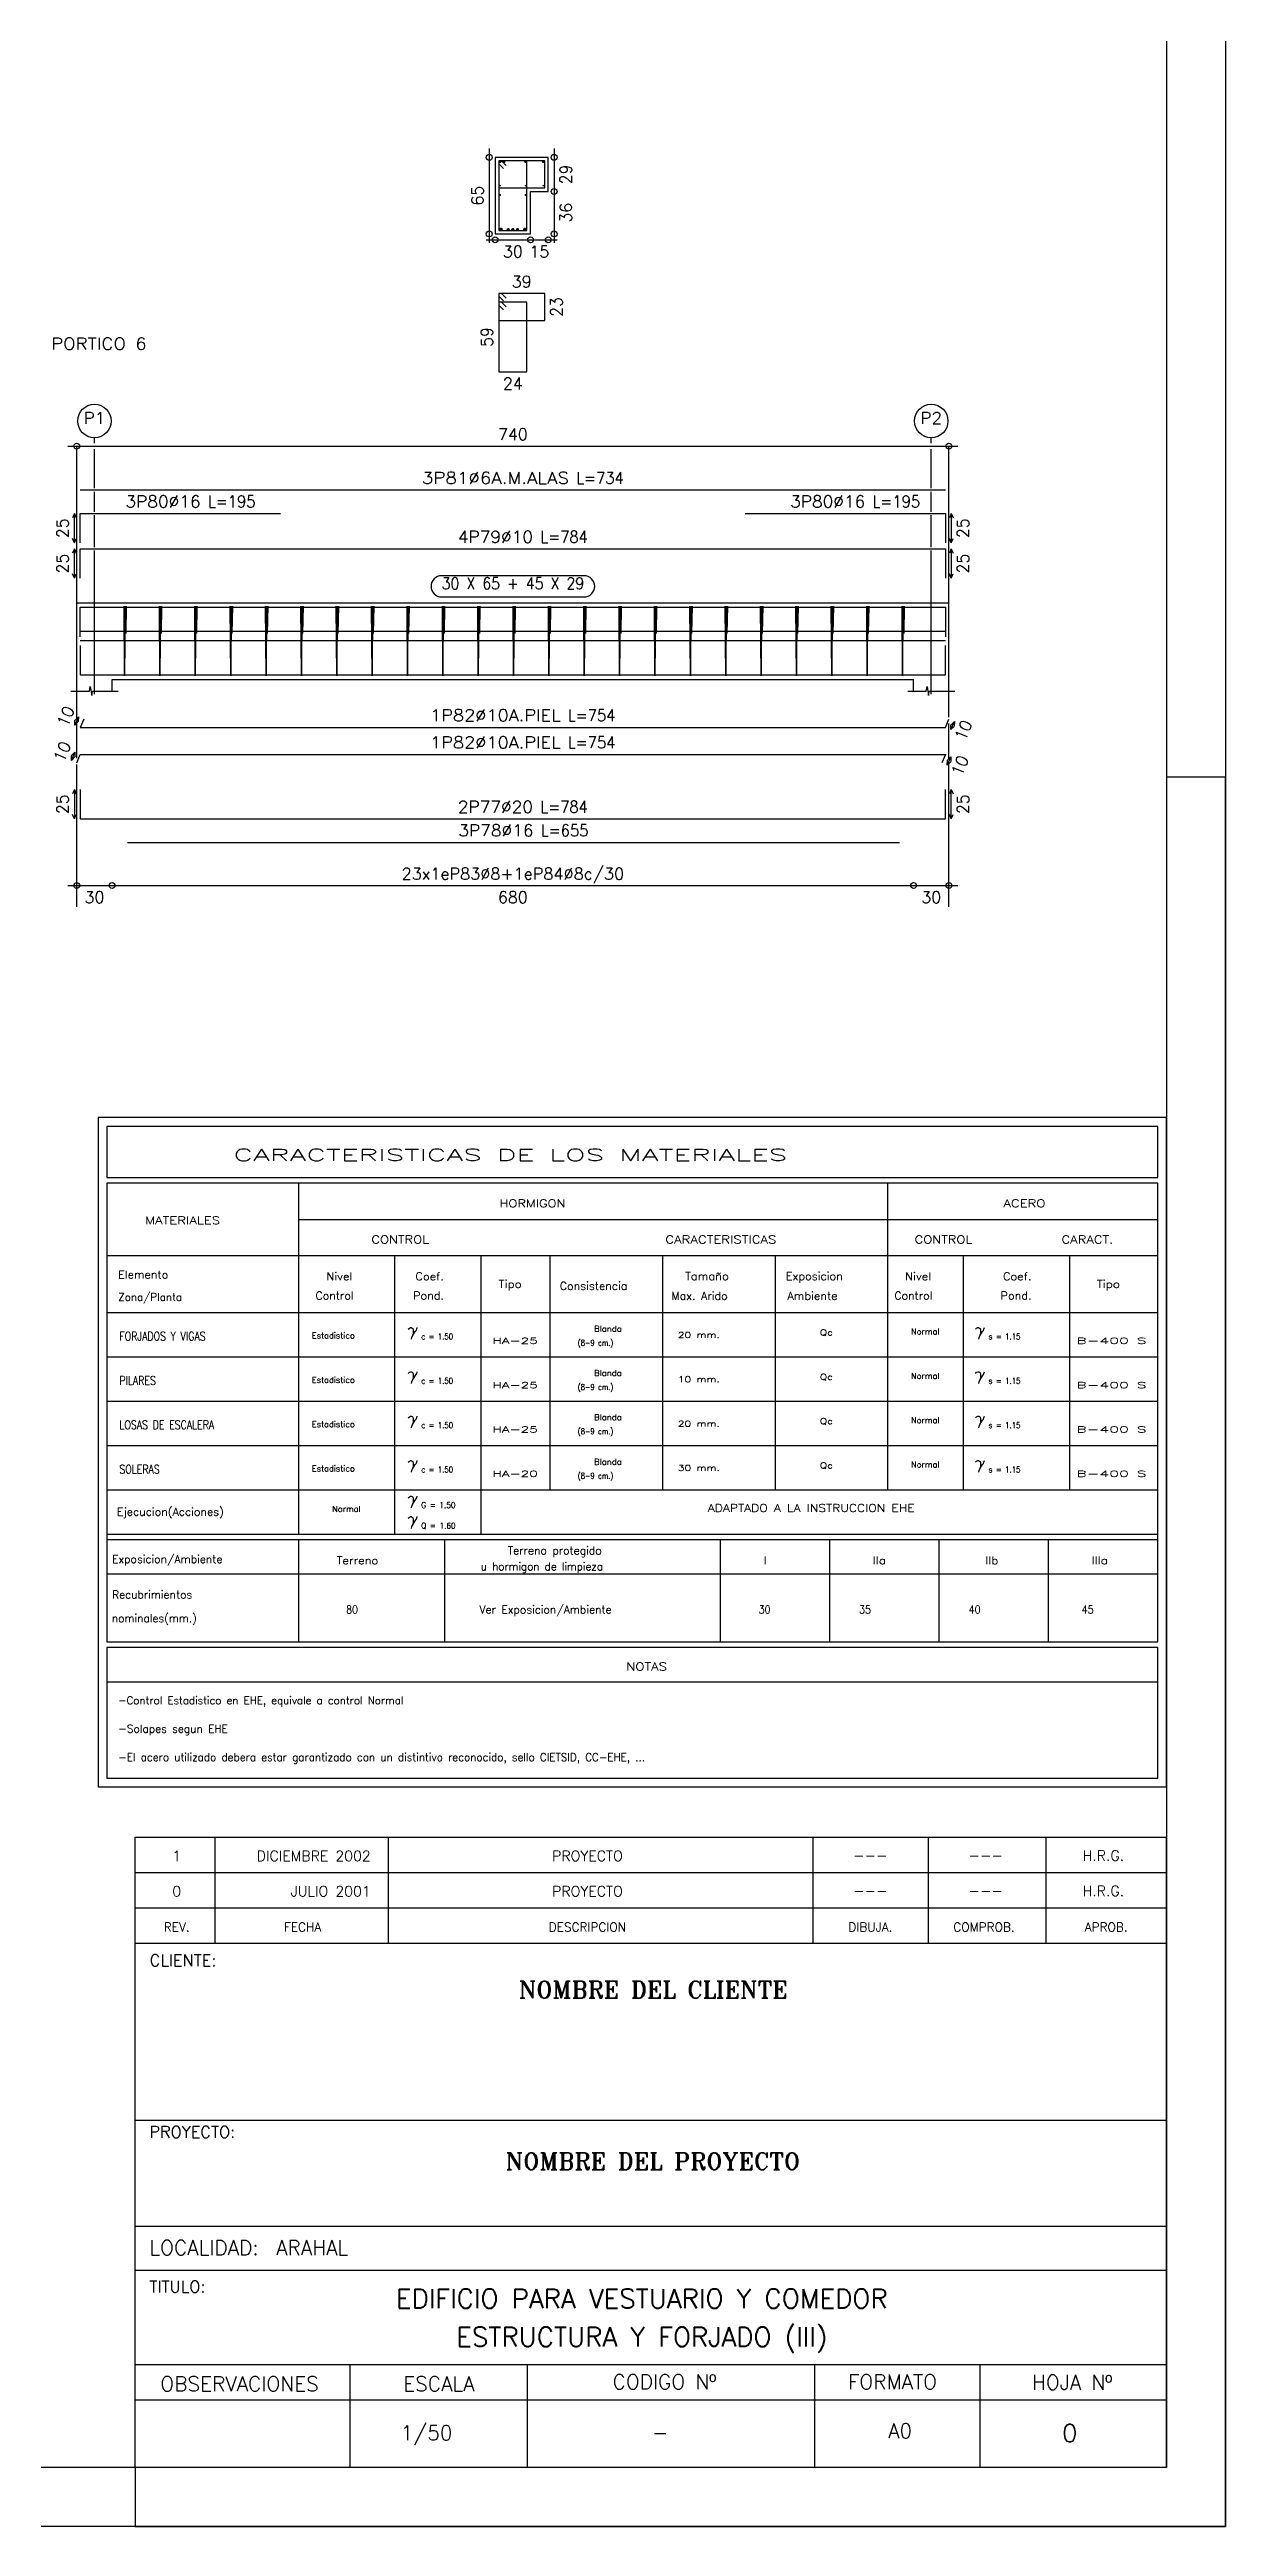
# Model space of a CAD drawing. Header units: millimetres. Extents: x 650.1 to 709.5, y 350.8 to 392.8.
# Drawn here: x 699.54 to 709.51, y 350.78 to 371.81 of the extents above; entities that cross this region are included whole.
import ezdxf
from ezdxf.enums import TextEntityAlignment as Align

# ---------------------------------------------------------------- set-up
doc = ezdxf.new("R2010")
doc.units = ezdxf.units.MM
doc.linetypes.add('CYPELINEA', pattern=[0])
for name, color, linetype in [('0-CYPE0', 1, 'CYPELINEA'), ('0-CYPE1', 2, 'CYPELINEA'), ('0-CYPE2', 4, 'CYPELINEA'), ('015', 1, 'Continuous'), ('07', 6, 'Continuous'), ('ARM_DENTRO_VIGA', 4, 'Continuous'), ('ARM_ESTRIBOS', 5, 'Continuous'), ('ARM_LONGITUDES', 3, 'CYPELINEA'), ('ARM_TEXTOS', 3, 'CYPELINEA'), ('COT_COTAS', 3, 'CYPELINEA'), ('COT_EST', 3, 'CYPELINEA'), ('COT_LIN_APOYOS', 2, 'CYPELINEA'), ('COT_LIN_AUX_COTA', 2, 'CYPELINEA'), ('REF_NOMBRE', 3, 'CYPELINEA'), ('REF_REFERENCIA', 3, 'CYPELINEA'), ('SEC_CONTORNOS', 2, 'Continuous'), ('SEC_DIM_VIGA', 3, 'CYPELINEA'), ('TXT_EST', 3, 'CYPELINEA'), ('TXT_LONG', 3, 'CYPELINEA')]:
    doc.layers.add(name, color=color, linetype=linetype)
doc.styles.add('ROMANS', font='romans')
doc.styles.add('ROMANT', font='ROMANT.SHX')
doc.styles.get("Standard").update_dxf_attribs({"font": 'romans.shx'})

# ---------------------------------------------------------------- blocks, each defined once
blk = doc.blocks.new('A0H')
at = {"layer": '015'}
blk.add_lwpolyline([(-1179, -10), (-1179, 831), (10, 831), (10, -10)], close=True, dxfattribs=at)
for points in [[(10, -10), (10, 287), (0, 287)], [(-175, 0), (-175, -10), (10, -10)]]:
    blk.add_lwpolyline(points, dxfattribs=at)
at = {"layer": '07'}
blk.add_lwpolyline([(-1154, 0), (-1154, 821), (0, 821), (0, 0)], close=True, dxfattribs=at)

msp = doc.modelspace()

# ---------------------------------------------------------------- linework, layer by layer
at = {"color": 6}
for p, q in [((700.262, 355.734), (700.262, 356.634)), ((700.262, 356.634), (709.012, 356.634)), ((709.012, 355.734), (709.012, 356.634)), ((700.262, 356.334), (709.012, 356.334)), ((700.262, 356.034), (709.012, 356.034)), ((700.262, 355.734), (709.012, 355.734)), ((700.262, 355.734), (709.012, 355.734)), ((700.262, 351.284), (700.262, 355.734)), ((709.012, 351.284), (709.012, 355.734)), ((700.262, 354.234), (709.012, 354.234)), ((700.262, 353.334), (709.012, 353.334)), ((700.262, 352.959), (709.012, 352.959)), ((700.262, 352.159), (709.012, 352.159)), ((709.012, 351.284), (700.262, 351.284))]:
    msp.add_line(p, q, dxfattribs=at)
at = {"color": 7}
for p, q in [((700.941, 355.734), (700.941, 356.634)), ((702.412, 355.734), (702.412, 356.634)), ((706.015, 355.734), (706.015, 356.634)), ((706.993, 355.734), (706.993, 356.634)), ((707.991, 355.734), (707.991, 356.634)), ((702.086, 351.284), (702.086, 352.159)), ((703.591, 351.284), (703.591, 352.159)), ((706.027, 351.284), (706.027, 352.159)), ((707.43, 351.284), (707.43, 352.161)), ((700.262, 351.859), (709.012, 351.859))]:
    msp.add_line(p, q, dxfattribs=at)
at = {"layer": '0-CYPE0'}
for p, q in [((699.947, 362.743), (699.947, 357.061)), ((709.012, 362.743), (699.947, 362.743)), ((709.012, 357.061), (709.012, 362.743)), ((701.647, 361.879), (706.644, 361.879)), ((706.644, 361.879), (708.937, 361.879)), ((702.461, 361.572), (702.461, 359.208)), ((703.195, 361.572), (703.195, 359.208)), ((703.78, 361.572), (703.78, 359.584)), ((704.736, 361.572), (704.736, 359.584)), ((705.692, 361.572), (705.692, 359.584)), ((707.287, 361.572), (707.287, 359.584)), ((708.19, 361.572), (708.19, 359.584)), ((700.022, 358.871), (708.937, 358.871)), ((700.022, 357.955), (708.937, 357.955)), ((699.947, 357.061), (709.012, 357.061)), ((700.939, 357.061), (709.012, 357.061))]:
    msp.add_line(p, q, dxfattribs=at)
at = {"layer": '0-CYPE1'}
for p, q in [((700.022, 361.572), (708.937, 361.572)), ((702.579, 360.948), (702.588, 360.957)), ((702.588, 360.957), (702.598, 360.962)), ((702.598, 360.962), (702.603, 360.962)), ((702.607, 360.876), (702.602, 360.862)), ((702.603, 360.962), (702.611, 360.957)), ((702.617, 360.895), (702.607, 360.876)), ((702.611, 360.957), (702.617, 360.952)), ((702.617, 360.952), (702.621, 360.938)), ((702.621, 360.919), (702.617, 360.895)), ((702.617, 360.895), (702.628, 360.913)), ((702.621, 360.938), (702.621, 360.919)), ((702.628, 360.913), (702.638, 360.927)), ((702.638, 360.927), (702.645, 360.937)), ((702.645, 360.937), (702.65, 360.948)), ((702.65, 360.948), (702.655, 360.962)), ((707.392, 360.948), (707.401, 360.957)), ((707.401, 360.957), (707.411, 360.962)), ((707.411, 360.962), (707.416, 360.962)), ((707.416, 360.962), (707.425, 360.957)), ((707.421, 360.876), (707.416, 360.862)), ((707.43, 360.895), (707.421, 360.876)), ((707.425, 360.957), (707.43, 360.952)), ((707.43, 360.952), (707.435, 360.938)), ((707.435, 360.919), (707.43, 360.895)), ((707.43, 360.895), (707.442, 360.913)), ((707.435, 360.938), (707.435, 360.919)), ((707.442, 360.913), (707.451, 360.927)), ((707.451, 360.927), (707.458, 360.937)), ((707.458, 360.937), (707.463, 360.948)), ((707.463, 360.948), (707.468, 360.962)), ((700.022, 360.713), (708.937, 360.713)), ((702.579, 360.571), (702.588, 360.581)), ((702.588, 360.581), (702.598, 360.586)), ((702.598, 360.586), (702.603, 360.586)), ((702.603, 360.586), (702.611, 360.581)), ((702.611, 360.581), (702.617, 360.576)), ((702.65, 360.571), (702.655, 360.585)), ((707.392, 360.571), (707.401, 360.581)), ((707.401, 360.581), (707.411, 360.586)), ((707.411, 360.586), (707.416, 360.586)), ((707.416, 360.586), (707.425, 360.581)), ((707.425, 360.581), (707.43, 360.576)), ((707.463, 360.571), (707.468, 360.585)), ((702.607, 360.5), (702.602, 360.486)), ((702.617, 360.519), (702.607, 360.5)), ((702.617, 360.576), (702.621, 360.562)), ((702.621, 360.543), (702.617, 360.519)), ((702.617, 360.519), (702.628, 360.536)), ((702.621, 360.562), (702.621, 360.543)), ((702.628, 360.536), (702.638, 360.551)), ((702.638, 360.551), (702.645, 360.561)), ((702.645, 360.561), (702.65, 360.571)), ((707.421, 360.5), (707.416, 360.486)), ((707.43, 360.519), (707.421, 360.5)), ((707.43, 360.576), (707.435, 360.562)), ((707.435, 360.543), (707.43, 360.519)), ((707.43, 360.519), (707.442, 360.536)), ((707.435, 360.562), (707.435, 360.543)), ((707.442, 360.536), (707.451, 360.551)), ((707.451, 360.551), (707.458, 360.561)), ((707.458, 360.561), (707.463, 360.571)), ((700.022, 360.337), (708.937, 360.337)), ((702.579, 360.195), (702.588, 360.204)), ((702.588, 360.204), (702.598, 360.209)), ((702.598, 360.209), (702.603, 360.209)), ((702.603, 360.209), (702.611, 360.205)), ((702.611, 360.205), (702.617, 360.2)), ((702.617, 360.2), (702.621, 360.185)), ((702.621, 360.166), (702.617, 360.143)), ((702.617, 360.143), (702.628, 360.16)), ((702.621, 360.185), (702.621, 360.166)), ((702.628, 360.16), (702.638, 360.174)), ((702.638, 360.174), (702.645, 360.184)), ((702.645, 360.184), (702.65, 360.195)), ((702.65, 360.195), (702.655, 360.209)), ((707.392, 360.195), (707.401, 360.204)), ((707.401, 360.204), (707.411, 360.209)), ((707.411, 360.209), (707.416, 360.209)), ((707.416, 360.209), (707.425, 360.205)), ((707.425, 360.205), (707.43, 360.2)), ((707.43, 360.2), (707.435, 360.185)), ((707.435, 360.166), (707.43, 360.143)), ((707.43, 360.143), (707.442, 360.16)), ((707.435, 360.185), (707.435, 360.166)), ((707.442, 360.16), (707.451, 360.174)), ((707.451, 360.174), (707.458, 360.184)), ((707.458, 360.184), (707.463, 360.195)), ((707.463, 360.195), (707.468, 360.209)), ((700.022, 359.961), (708.937, 359.961)), ((702.607, 360.124), (702.602, 360.109)), ((702.617, 360.143), (702.607, 360.124)), ((707.421, 360.124), (707.416, 360.109)), ((707.43, 360.143), (707.421, 360.124)), ((702.579, 359.819), (702.588, 359.828)), ((702.588, 359.828), (702.598, 359.833)), ((702.598, 359.833), (702.603, 359.833)), ((702.607, 359.747), (702.602, 359.733)), ((702.603, 359.833), (702.611, 359.828)), ((702.617, 359.766), (702.607, 359.747)), ((702.611, 359.828), (702.617, 359.823)), ((702.617, 359.823), (702.621, 359.809)), ((702.621, 359.79), (702.617, 359.766)), ((702.617, 359.766), (702.628, 359.784)), ((702.621, 359.809), (702.621, 359.79)), ((702.628, 359.784), (702.638, 359.798)), ((702.638, 359.798), (702.645, 359.808)), ((702.645, 359.808), (702.65, 359.819)), ((702.65, 359.819), (702.655, 359.833)), ((707.392, 359.819), (707.401, 359.828)), ((707.401, 359.828), (707.411, 359.833)), ((707.411, 359.833), (707.416, 359.833)), ((707.416, 359.833), (707.425, 359.828)), ((707.421, 359.747), (707.416, 359.733)), ((707.43, 359.766), (707.421, 359.747)), ((707.425, 359.828), (707.43, 359.823)), ((707.43, 359.823), (707.435, 359.809)), ((707.435, 359.79), (707.43, 359.766)), ((707.43, 359.766), (707.442, 359.784)), ((707.435, 359.809), (707.435, 359.79)), ((707.442, 359.784), (707.451, 359.798)), ((707.451, 359.798), (707.458, 359.808)), ((707.458, 359.808), (707.463, 359.819)), ((707.463, 359.819), (707.468, 359.833)), ((700.022, 359.584), (708.937, 359.584)), ((702.588, 359.525), (702.598, 359.53)), ((702.598, 359.53), (702.603, 359.53)), ((702.603, 359.53), (702.611, 359.526)), ((702.65, 359.516), (702.655, 359.53)), ((702.579, 359.516), (702.588, 359.525)), ((702.579, 359.342), (702.588, 359.351)), ((702.588, 359.351), (702.598, 359.356)), ((702.598, 359.356), (702.603, 359.356)), ((702.607, 359.445), (702.602, 359.43)), ((702.603, 359.356), (702.611, 359.352)), ((702.617, 359.464), (702.607, 359.445)), ((702.611, 359.526), (702.617, 359.521)), ((702.611, 359.352), (702.617, 359.347)), ((702.617, 359.521), (702.621, 359.507)), ((702.621, 359.487), (702.617, 359.464)), ((702.617, 359.464), (702.628, 359.481)), ((702.617, 359.347), (702.621, 359.332)), ((702.621, 359.507), (702.621, 359.487)), ((702.621, 359.332), (702.621, 359.313)), ((702.628, 359.481), (702.638, 359.496)), ((702.628, 359.307), (702.638, 359.321)), ((702.638, 359.496), (702.645, 359.506)), ((702.638, 359.321), (702.645, 359.331)), ((702.645, 359.506), (702.65, 359.516)), ((702.645, 359.331), (702.65, 359.342)), ((702.65, 359.342), (702.655, 359.356)), ((702.607, 359.271), (702.602, 359.256)), ((702.617, 359.29), (702.607, 359.271)), ((702.621, 359.313), (702.617, 359.29)), ((702.617, 359.29), (702.628, 359.307))]:
    msp.add_line(p, q, dxfattribs=at)
at = {"layer": '0-CYPE2'}
for p, q in [((708.937, 362.668), (700.022, 362.668)), ((700.022, 362.668), (700.022, 362.234)), ((708.937, 362.234), (708.937, 362.668)), ((700.022, 362.234), (708.937, 362.234)), ((700.022, 362.186), (700.022, 358.994)), ((708.937, 362.186), (700.022, 362.186)), ((701.647, 362.186), (701.647, 359.208)), ((706.644, 362.186), (706.644, 359.584)), ((708.937, 358.994), (708.937, 362.186)), ((700.022, 361.09), (708.937, 361.09)), ((700.022, 359.208), (708.937, 359.208)), ((700.022, 359.16), (700.022, 358.293)), ((708.937, 359.16), (700.022, 359.16)), ((701.647, 359.16), (701.647, 358.293)), ((702.885, 359.16), (702.885, 358.293)), ((705.225, 359.16), (705.225, 358.293)), ((706.152, 359.16), (706.152, 358.293)), ((707.08, 359.16), (707.08, 358.293)), ((708.007, 359.16), (708.007, 358.293)), ((708.937, 358.293), (708.937, 359.16)), ((700.022, 358.293), (708.937, 358.293)), ((708.937, 358.244), (700.022, 358.244)), ((700.022, 358.244), (700.022, 357.136)), ((708.937, 357.136), (708.937, 358.244)), ((700.022, 357.136), (708.937, 357.136))]:
    msp.add_line(p, q, dxfattribs=at)
at = {"layer": 'ARM_DENTRO_VIGA', "color": 4}
for p, q in [((703.352, 370.855), (703.367, 370.855)), ((703.359, 370.863), (703.359, 370.848)), ((703.386, 370.855), (703.401, 370.855)), ((703.393, 370.863), (703.393, 370.848)), ((703.566, 370.855), (703.581, 370.855)), ((703.573, 370.863), (703.573, 370.848)), ((703.716, 370.855), (703.731, 370.855)), ((703.723, 370.863), (703.723, 370.848)), ((703.347, 370.574), (703.362, 370.574)), ((703.353, 370.654), (703.362, 370.654)), ((703.354, 370.581), (703.354, 370.566)), ((703.357, 370.658), (703.357, 370.649)), ((703.571, 370.654), (703.58, 370.654)), ((703.571, 370.574), (703.586, 370.574)), ((703.575, 370.658), (703.575, 370.649)), ((703.578, 370.581), (703.578, 370.566)), ((703.721, 370.654), (703.73, 370.654)), ((703.725, 370.658), (703.725, 370.649)), ((703.349, 370.282), (703.379, 370.282)), ((703.364, 370.297), (703.364, 370.267)), ((703.414, 370.282), (703.438, 370.282)), ((703.426, 370.294), (703.426, 370.27)), ((703.454, 370.282), (703.478, 370.282)), ((703.466, 370.294), (703.466, 370.27)), ((703.494, 370.282), (703.518, 370.282)), ((703.506, 370.294), (703.506, 370.27)), ((703.553, 370.282), (703.583, 370.282)), ((703.568, 370.297), (703.568, 370.267))]:
    msp.add_line(p, q, dxfattribs=at)
for points in [[(699.796, 368.071), (707.136, 368.071)], [(699.796, 367.621), (699.796, 367.871), (701.496, 367.871)], [(705.436, 367.871), (707.136, 367.871), (707.136, 367.621)], [(699.796, 367.321), (699.796, 367.571), (707.136, 367.571), (707.136, 367.321)], [(699.796, 366.825), (699.796, 367.075), (707.136, 367.075), (707.136, 366.825)], [(699.796, 366.825), (699.796, 367.075), (701.496, 367.075)], [(705.436, 367.075), (707.136, 367.075), (707.136, 366.825)], [(699.796, 366.873), (707.136, 366.873)], [(699.796, 366.793), (707.136, 366.793)], [(699.796, 366.793), (707.136, 366.793)], [(699.796, 366.751), (699.796, 366.501), (707.136, 366.501), (707.136, 366.751)], [(700.197, 366.501), (706.747, 366.501)], [(699.826, 366.125), (699.796, 366.055), (707.136, 366.055), (707.166, 366.125)], [(699.766, 365.755), (699.796, 365.825), (707.136, 365.825), (707.106, 365.755)], [(699.796, 365.528), (699.796, 365.278), (707.136, 365.278), (707.136, 365.528)], [(700.197, 365.078), (706.747, 365.078)]]:
    msp.add_lwpolyline(points, dxfattribs=at)
for centre, radius in [((703.359, 370.855), 0.005), ((703.393, 370.855), 0.005), ((703.573, 370.855), 0.005), ((703.723, 370.855), 0.005), ((703.354, 370.574), 0.005), ((703.357, 370.654), 0.003), ((703.575, 370.654), 0.003), ((703.578, 370.574), 0.005), ((703.725, 370.654), 0.003), ((703.364, 370.282), 0.01), ((703.426, 370.282), 0.008), ((703.466, 370.282), 0.008), ((703.506, 370.282), 0.008), ((703.568, 370.282), 0.01)]:
    msp.add_circle(centre, radius, dxfattribs=at)
at = {"layer": 'ARM_ESTRIBOS', "color": 5}
for points in [[(703.41, 370.824), (703.37, 370.864), (703.346, 370.864), (703.346, 370.634), (703.736, 370.634), (703.736, 370.864), (703.346, 370.864), (703.346, 370.84), (703.386, 370.8)], [(703.41, 370.824), (703.37, 370.864), (703.346, 370.864), (703.346, 370.274), (703.586, 370.274), (703.586, 370.864), (703.346, 370.864), (703.346, 370.84), (703.386, 370.8)], [(703.41, 369.699), (703.37, 369.739), (703.346, 369.739), (703.346, 369.509), (703.736, 369.509), (703.736, 369.739), (703.346, 369.739), (703.346, 369.715), (703.386, 369.675)], [(703.41, 369.624), (703.37, 369.664), (703.346, 369.664), (703.346, 369.074), (703.586, 369.074), (703.586, 369.664), (703.346, 369.664), (703.346, 369.64), (703.386, 369.6)], [(700.176, 367.044), (700.176, 367.083), (700.172, 366.493), (700.168, 367.083), (700.168, 367.059), (700.168, 367.02)], [(700.186, 367.044), (700.186, 367.083), (700.182, 366.853), (700.178, 367.083), (700.177, 367.059), (700.177, 367.02)], [(700.476, 367.044), (700.476, 367.083), (700.472, 366.493), (700.468, 367.083), (700.468, 367.059), (700.468, 367.02)], [(700.486, 367.044), (700.486, 367.083), (700.482, 366.853), (700.478, 367.083), (700.477, 367.059), (700.477, 367.02)], [(700.776, 367.044), (700.776, 367.083), (700.772, 366.493), (700.768, 367.083), (700.768, 367.059), (700.768, 367.02)], [(700.786, 367.044), (700.786, 367.083), (700.782, 366.853), (700.778, 367.083), (700.777, 367.059), (700.777, 367.02)], [(701.076, 367.044), (701.076, 367.083), (701.072, 366.493), (701.068, 367.083), (701.068, 367.059), (701.068, 367.02)], [(701.086, 367.044), (701.086, 367.083), (701.082, 366.853), (701.078, 367.083), (701.077, 367.059), (701.077, 367.02)], [(701.376, 367.044), (701.376, 367.083), (701.372, 366.493), (701.368, 367.083), (701.368, 367.059), (701.368, 367.02)], [(701.386, 367.044), (701.386, 367.083), (701.382, 366.853), (701.378, 367.083), (701.377, 367.059), (701.377, 367.02)], [(701.676, 367.044), (701.676, 367.083), (701.672, 366.493), (701.668, 367.083), (701.668, 367.059), (701.668, 367.02)], [(701.686, 367.044), (701.686, 367.083), (701.682, 366.853), (701.678, 367.083), (701.677, 367.059), (701.677, 367.02)], [(701.976, 367.044), (701.976, 367.083), (701.972, 366.493), (701.968, 367.083), (701.968, 367.059), (701.968, 367.02)], [(701.986, 367.044), (701.986, 367.083), (701.982, 366.853), (701.978, 367.083), (701.977, 367.059), (701.977, 367.02)], [(702.276, 367.044), (702.276, 367.083), (702.272, 366.493), (702.268, 367.083), (702.268, 367.059), (702.268, 367.02)], [(702.286, 367.044), (702.286, 367.083), (702.282, 366.853), (702.278, 367.083), (702.277, 367.059), (702.277, 367.02)], [(702.576, 367.044), (702.576, 367.083), (702.572, 366.493), (702.568, 367.083), (702.568, 367.059), (702.568, 367.02)], [(702.586, 367.044), (702.586, 367.083), (702.582, 366.853), (702.578, 367.083), (702.577, 367.059), (702.577, 367.02)], [(702.876, 367.044), (702.876, 367.083), (702.872, 366.493), (702.868, 367.083), (702.868, 367.059), (702.868, 367.02)], [(702.886, 367.044), (702.886, 367.083), (702.882, 366.853), (702.878, 367.083), (702.877, 367.059), (702.877, 367.02)], [(703.176, 367.044), (703.176, 367.083), (703.172, 366.493), (703.168, 367.083), (703.168, 367.059), (703.168, 367.02)], [(703.186, 367.044), (703.186, 367.083), (703.182, 366.853), (703.178, 367.083), (703.177, 367.059), (703.177, 367.02)], [(703.476, 367.044), (703.476, 367.083), (703.472, 366.493), (703.468, 367.083), (703.468, 367.059), (703.468, 367.02)], [(703.486, 367.044), (703.486, 367.083), (703.482, 366.853), (703.478, 367.083), (703.477, 367.059), (703.477, 367.02)], [(703.776, 367.044), (703.776, 367.083), (703.772, 366.493), (703.768, 367.083), (703.768, 367.059), (703.768, 367.02)], [(703.786, 367.044), (703.786, 367.083), (703.782, 366.853), (703.778, 367.083), (703.777, 367.059), (703.777, 367.02)], [(704.076, 367.044), (704.076, 367.083), (704.072, 366.493), (704.068, 367.083), (704.068, 367.059), (704.068, 367.02)], [(704.086, 367.044), (704.086, 367.083), (704.082, 366.853), (704.078, 367.083), (704.077, 367.059), (704.077, 367.02)], [(704.376, 367.044), (704.376, 367.083), (704.372, 366.493), (704.368, 367.083), (704.368, 367.059), (704.368, 367.02)], [(704.386, 367.044), (704.386, 367.083), (704.382, 366.853), (704.378, 367.083), (704.377, 367.059), (704.377, 367.02)], [(704.676, 367.044), (704.676, 367.083), (704.672, 366.493), (704.668, 367.083), (704.668, 367.059), (704.668, 367.02)], [(704.686, 367.044), (704.686, 367.083), (704.682, 366.853), (704.678, 367.083), (704.677, 367.059), (704.677, 367.02)], [(704.976, 367.044), (704.976, 367.083), (704.972, 366.493), (704.968, 367.083), (704.968, 367.059), (704.968, 367.02)], [(704.986, 367.044), (704.986, 367.083), (704.982, 366.853), (704.978, 367.083), (704.977, 367.059), (704.977, 367.02)], [(705.276, 367.044), (705.276, 367.083), (705.272, 366.493), (705.268, 367.083), (705.268, 367.059), (705.268, 367.02)], [(705.286, 367.044), (705.286, 367.083), (705.282, 366.853), (705.278, 367.083), (705.277, 367.059), (705.277, 367.02)], [(705.576, 367.044), (705.576, 367.083), (705.572, 366.493), (705.568, 367.083), (705.568, 367.059), (705.568, 367.02)], [(705.586, 367.044), (705.586, 367.083), (705.582, 366.853), (705.578, 367.083), (705.577, 367.059), (705.577, 367.02)], [(705.876, 367.044), (705.876, 367.083), (705.872, 366.493), (705.868, 367.083), (705.868, 367.059), (705.868, 367.02)], [(705.886, 367.044), (705.886, 367.083), (705.882, 366.853), (705.878, 367.083), (705.877, 367.059), (705.877, 367.02)], [(706.176, 367.044), (706.176, 367.083), (706.172, 366.493), (706.168, 367.083), (706.168, 367.059), (706.168, 367.02)], [(706.186, 367.044), (706.186, 367.083), (706.182, 366.853), (706.178, 367.083), (706.177, 367.059), (706.177, 367.02)], [(706.476, 367.044), (706.476, 367.083), (706.472, 366.493), (706.468, 367.083), (706.468, 367.059), (706.468, 367.02)], [(706.486, 367.044), (706.486, 367.083), (706.482, 366.853), (706.478, 367.083), (706.477, 367.059), (706.477, 367.02)], [(706.776, 367.044), (706.776, 367.083), (706.772, 366.493), (706.768, 367.083), (706.768, 367.059), (706.768, 367.02)], [(706.786, 367.044), (706.786, 367.083), (706.782, 366.853), (706.778, 367.083), (706.777, 367.059), (706.777, 367.02)]]:
    msp.add_lwpolyline(points, dxfattribs=at)
at = {"layer": 'ARM_LONGITUDES', "color": 3}
for p, q in [((699.746, 367.871), (699.731, 367.833)), ((699.746, 367.621), (699.746, 367.871)), ((699.746, 367.871), (699.761, 367.833)), ((707.186, 367.871), (707.171, 367.833)), ((707.186, 367.871), (707.186, 367.621)), ((707.186, 367.871), (707.201, 367.833)), ((699.746, 367.621), (699.731, 367.658)), ((699.746, 367.571), (699.731, 367.533)), ((699.746, 367.621), (699.761, 367.658)), ((699.746, 367.321), (699.746, 367.571)), ((699.746, 367.571), (699.761, 367.533)), ((707.186, 367.621), (707.171, 367.658)), ((707.186, 367.571), (707.171, 367.533)), ((707.186, 367.621), (707.201, 367.658)), ((707.186, 367.571), (707.186, 367.321)), ((707.186, 367.571), (707.201, 367.533)), ((699.746, 367.321), (699.731, 367.358)), ((699.746, 367.321), (699.761, 367.358)), ((707.186, 367.321), (707.171, 367.358)), ((707.186, 367.321), (707.201, 367.358)), ((699.78, 366.145), (699.75, 366.075)), ((699.75, 366.075), (699.751, 366.116)), ((699.75, 366.075), (699.779, 366.104)), ((699.78, 366.145), (699.752, 366.117)), ((699.78, 366.145), (699.779, 366.105)), ((707.182, 366.036), (707.212, 366.106)), ((707.182, 366.036), (707.183, 366.076)), ((707.182, 366.036), (707.211, 366.064)), ((707.212, 366.106), (707.184, 366.077)), ((707.212, 366.106), (707.211, 366.065)), ((699.72, 365.775), (699.75, 365.845)), ((699.75, 365.845), (699.722, 365.817)), ((699.75, 365.845), (699.749, 365.805)), ((699.72, 365.775), (699.721, 365.816)), ((699.72, 365.775), (699.749, 365.804)), ((707.182, 365.806), (707.152, 365.736)), ((707.152, 365.736), (707.153, 365.776)), ((707.152, 365.736), (707.181, 365.764)), ((707.182, 365.806), (707.154, 365.777)), ((707.182, 365.806), (707.181, 365.765)), ((699.746, 365.528), (699.731, 365.491)), ((699.746, 365.528), (699.746, 365.278)), ((699.746, 365.528), (699.761, 365.491)), ((707.186, 365.528), (707.171, 365.491)), ((707.186, 365.278), (707.186, 365.528)), ((707.186, 365.528), (707.201, 365.491)), ((699.746, 365.278), (699.731, 365.316)), ((699.746, 365.278), (699.761, 365.316)), ((707.186, 365.278), (707.171, 365.316)), ((707.186, 365.278), (707.201, 365.316))]:
    msp.add_line(p, q, dxfattribs=at)
at = {"layer": 'COT_COTAS', "color": 3}
msp.add_line((699.691, 368.443), (707.241, 368.443), dxfattribs=at)
for centre in [(699.766, 368.443), (707.166, 368.443)]:
    msp.add_circle(centre, 0.025, dxfattribs=at)
at = {"layer": 'COT_EST', "color": 3}
for p, q in [((699.691, 364.713), (700.066, 364.713)), ((700.066, 364.713), (706.866, 364.713)), ((706.866, 364.713), (707.241, 364.713))]:
    msp.add_line(p, q, dxfattribs=at)
for centre in [(699.766, 364.713), (700.066, 364.713), (706.866, 364.713), (707.166, 364.713)]:
    msp.add_circle(centre, 0.025, dxfattribs=at)
at = {"layer": 'COT_LIN_APOYOS', "color": 2}
for p, q in [((699.766, 368.431), (699.766, 368.443)), ((699.766, 368.243), (699.766, 368.431)), ((707.166, 368.431), (707.166, 368.443)), ((707.166, 368.243), (707.166, 368.431)), ((699.766, 367.343), (699.766, 368.243)), ((707.166, 367.343), (707.166, 368.243)), ((699.766, 366.228), (699.766, 367.343)), ((707.166, 366.228), (707.166, 367.343)), ((699.766, 366.127), (699.766, 366.228)), ((699.766, 365.794), (699.766, 366.092)), ((707.166, 366.142), (707.166, 366.228)), ((707.166, 365.789), (707.166, 366.087)), ((699.766, 365.543), (699.766, 365.739)), ((707.166, 365.543), (707.166, 365.754)), ((699.766, 364.863), (699.766, 365.543)), ((707.166, 364.863), (707.166, 365.543)), ((699.766, 364.726), (699.766, 364.863)), ((707.166, 364.726), (707.166, 364.863)), ((699.766, 364.701), (699.766, 364.726)), ((699.766, 364.533), (699.766, 364.701)), ((707.166, 364.701), (707.166, 364.726)), ((707.166, 364.533), (707.166, 364.701))]:
    msp.add_line(p, q, dxfattribs=at)
at = {"layer": 'COT_LIN_AUX_COTA', "color": 2}
for p, q in [((699.916, 368.468), (699.916, 368.513)), ((699.916, 368.243), (699.916, 368.418)), ((707.016, 368.468), (707.016, 368.513)), ((707.016, 368.243), (707.016, 368.418)), ((699.916, 368.086), (699.916, 368.243)), ((707.016, 368.086), (707.016, 368.243)), ((699.916, 367.886), (699.916, 368.056)), ((707.016, 367.886), (707.016, 368.056)), ((699.916, 367.586), (699.916, 367.856)), ((707.016, 367.586), (707.016, 367.856)), ((699.916, 367.343), (699.916, 367.556)), ((707.016, 367.343), (707.016, 367.556)), ((699.916, 366.338), (699.916, 367.343)), ((707.016, 366.338), (707.016, 367.343))]:
    msp.add_line(p, q, dxfattribs=at)
at = {"layer": 'REF_NOMBRE', "color": 3}
for p, q in [((704.071, 367.343), (702.862, 367.343)), ((702.862, 367.163), (704.071, 367.163))]:
    msp.add_line(p, q, dxfattribs=at)
for centre, start, end in [((702.862, 367.253), 90, 270), ((704.071, 367.253), 270, 90)]:
    msp.add_arc(centre, 0.09, start, end, dxfattribs=at)
at = {"layer": 'REF_REFERENCIA', "color": 3}
for centre in [(699.916, 368.656), (707.016, 368.656)]:
    msp.add_circle(centre, 0.142, dxfattribs=at)
at = {"layer": 'SEC_CONTORNOS', "color": 2}
for p, q in [((699.766, 366.463), (699.766, 367.113)), ((699.766, 366.463), (699.766, 367.113)), ((699.766, 367.113), (700.066, 367.113)), ((699.766, 367.113), (700.066, 367.113)), ((700.066, 367.113), (706.866, 367.113)), ((706.866, 367.113), (707.166, 367.113)), ((706.866, 367.113), (707.166, 367.113)), ((707.166, 366.463), (707.166, 367.113)), ((707.166, 366.463), (707.166, 367.113)), ((699.716, 366.363), (699.874, 366.363)), ((699.766, 366.363), (699.766, 366.463)), ((699.874, 366.363), (699.88, 366.401)), ((699.88, 366.401), (699.893, 366.326)), ((699.893, 366.326), (699.899, 366.363)), ((699.899, 366.363), (700.116, 366.363)), ((700.066, 366.463), (706.866, 366.463)), ((700.066, 366.363), (700.066, 366.463)), ((706.816, 366.363), (706.974, 366.363)), ((706.866, 366.363), (706.866, 366.463)), ((706.974, 366.363), (706.98, 366.401)), ((706.98, 366.401), (706.992, 366.326)), ((706.992, 366.326), (706.999, 366.363)), ((706.999, 366.363), (707.216, 366.363)), ((707.166, 366.363), (707.166, 366.463))]:
    msp.add_line(p, q, dxfattribs=at)
msp.add_lwpolyline([(703.316, 370.894), (703.316, 370.244), (703.616, 370.244), (703.616, 370.604), (703.766, 370.604), (703.766, 370.894), (703.616, 370.894), (703.316, 370.894)], dxfattribs=at)
at = {"layer": 'SEC_DIM_VIGA', "color": 3}
for p, q in [((703.266, 370.969), (703.266, 370.169)), ((703.816, 370.969), (703.816, 370.604)), ((703.816, 370.604), (703.816, 370.169)), ((703.241, 370.194), (703.616, 370.194)), ((703.616, 370.194), (703.841, 370.194))]:
    msp.add_line(p, q, dxfattribs=at)
for centre in [(703.266, 370.894), (703.816, 370.894), (703.816, 370.604), (703.266, 370.244), (703.816, 370.244), (703.316, 370.194), (703.616, 370.194), (703.766, 370.194)]:
    msp.add_circle(centre, 0.025, dxfattribs=at)

# ---------------------------------------------------------------- block references
at = {"linetype": 'Continuous', "xscale": 0.05000000000001137, "yscale": 0.05000000000001137, "zscale": 0.05}
msp.add_blockref('A0H', (709.012, 351.284), dxfattribs=at)

# ---------------------------------------------------------------- texts
at = {"color": 7, "style": 'ROMANS'}
for s, height, p in [('1', 0.0875, (700.614, 356.432)), ('PROYECTO', 0.0875, (704.099, 356.432)), ('---', 0.0875, (706.499, 356.435)), ('---', 0.0875, (707.478, 356.435)), ('H.R.G.', 0.0875, (708.476, 356.435)), ('0', 0.0875, (700.614, 356.132)), ('PROYECTO', 0.0875, (704.099, 356.132)), ('---', 0.0875, (706.499, 356.135)), ('---', 0.0875, (707.478, 356.135)), ('H.R.G.', 0.0875, (708.476, 356.135)), ('REV.', 0.075, (700.614, 355.835)), ('FECHA', 0.075, (701.682, 355.835)), ('DESCRIPCION', 0.075, (704.099, 355.835)), ('DIBUJA.', 0.075, (706.499, 355.835)), ('COMPROB.', 0.075, (707.463, 355.835)), ('APROB.', 0.075, (708.5, 355.835)), ('OBSERVACIONES', 0.125, (701.147, 351.933)), ('ESCALA', 0.125, (702.838, 351.933)), ('CODIGO Nº', 0.125, (704.752, 351.95)), ('FORMATO', 0.125, (706.687, 351.95)), ('HOJA Nº', 0.125, (708.211, 351.945))]:
    msp.add_text(s, height=height, dxfattribs=at).set_placement(p, align=Align.CENTER)
for s, p in [('DICIEMBRE 2002', (702.26, 356.432)), ('JULIO 2001', (702.26, 356.132))]:
    msp.add_text(s, height=0.0875, dxfattribs=at).set_placement(p, align=Align.RIGHT)
for s, height, p in [('CLIENTE:', 0.1, (700.385, 355.539)), ('PROYECTO:', 0.1, (700.382, 354.083)), ('LOCALIDAD:', 0.125, (700.382, 353.088)), ('TITULO:', 0.1, (700.382, 352.77))]:
    msp.add_text(s, height=height, dxfattribs=at).set_placement(p)
at = {"color": 2, "style": 'ROMANT'}
for s, p in [('NOMBRE DEL CLIENTE', (704.657, 355.268)), ('NOMBRE DEL PROYECTO', (704.654, 353.812))]:
    msp.add_text(s, height=0.145, dxfattribs=at).set_placement(p, align=Align.CENTER)
at = {"style": 'ROMANS'}
for s, height, p in [('ARAHAL', 0.125, (701.458, 353.088)), ('A0', 0.125, (706.65, 351.534)), ('0', 0.15, (708.127, 351.502))]:
    msp.add_text(s, height=height, dxfattribs=at).set_placement(p)
for s, height, p in [('EDIFICIO PARA VESTUARIO Y COMEDOR', 0.1625, (704.56, 352.637)), ('ESTRUCTURA Y FORJADO (III)', 0.1625, (704.56, 352.312)), ('1/50', 0.125, (702.734, 351.516)), ('-', 0.125, (704.715, 351.519))]:
    msp.add_text(s, height=height, dxfattribs=at).set_placement(p, align=Align.CENTER)
at = {"layer": '0-CYPE1', "style": 'ROMANS', "width": 0.8}
for s, height, p in [('FORJADOS Y VIGAS', 0.07283, (700.128, 360.851)), ('PILARES', 0.0728, (700.128, 360.475)), ('LOSAS DE ESCALERA', 0.07283, (700.128, 360.099)), ('SOLERAS', 0.0728, (700.128, 359.722))]:
    msp.add_text(s, height=height, dxfattribs=at).set_placement(p)
at = {"layer": '0-CYPE1'}
for s, height, width, p, p2 in [('Estadistico', 0.05, 0.925273, (701.761, 360.868), (702.125, 360.868)), ('c = 1.50', 0.05, 0.741176, (702.689, 360.86), (702.959, 360.86)), ('HA-25', 0.05, 1.571942, (703.293, 360.824), (703.678, 360.824)), ('(8-9 cm.)', 0.05, 0.746805, (704.017, 360.807), (704.318, 360.807)), ('Blanda', 0.05, 0.975149, (704.156, 360.926), (704.39, 360.926)), ('20 mm.', 0.05, 1.18063, (704.865, 360.873), (705.222, 360.873)), ('Qc', 0.05, 1.271351, (706.07, 360.894), (706.182, 360.894)), ('Normal', 0.05, 0.949907, (706.844, 360.902), (707.086, 360.902)), ('s = 1.15', 0.05, 0.746053, (707.503, 360.86), (707.773, 360.86)), ('B-400 S', 0.05, 1.720552, (708.248, 360.824), (708.842, 360.824)), ('Blanda', 0.05, 0.975149, (704.156, 360.55), (704.39, 360.55)), ('Estadistico', 0.05, 0.925273, (701.761, 360.491), (702.125, 360.491)), ('c = 1.50', 0.05, 0.741176, (702.689, 360.484), (702.959, 360.484)), ('HA-25', 0.05, 1.571942, (703.293, 360.447), (703.678, 360.447)), ('(8-9 cm.)', 0.05, 0.746805, (704.017, 360.431), (704.318, 360.431)), ('10 mm.', 0.05, 1.18063, (704.865, 360.497), (705.222, 360.497)), ('Qc', 0.05, 1.271351, (706.07, 360.517), (706.182, 360.517)), ('Normal', 0.05, 0.949907, (706.844, 360.525), (707.086, 360.525)), ('s = 1.15', 0.05, 0.746053, (707.503, 360.484), (707.773, 360.484)), ('B-400 S', 0.05, 1.720552, (708.248, 360.447), (708.842, 360.447)), ('Estadistico', 0.05, 0.925273, (701.761, 360.115), (702.125, 360.115)), ('Blanda', 0.05, 0.975149, (704.156, 360.174), (704.39, 360.174)), ('20 mm.', 0.05, 1.18063, (704.865, 360.12), (705.222, 360.12)), ('Qc', 0.05, 1.271351, (706.07, 360.141), (706.182, 360.141)), ('Normal', 0.05, 0.949907, (706.844, 360.149), (707.086, 360.149)), ('c = 1.50', 0.05, 0.741176, (702.689, 360.107), (702.959, 360.107)), ('HA-25', 0.05, 1.571942, (703.293, 360.071), (703.678, 360.071)), ('(8-9 cm.)', 0.05, 0.746805, (704.017, 360.055), (704.318, 360.055)), ('s = 1.15', 0.05, 0.746053, (707.503, 360.107), (707.773, 360.107)), ('B-400 S', 0.05, 1.720552, (708.248, 360.071), (708.842, 360.071)), ('Estadistico', 0.05, 0.925273, (701.761, 359.739), (702.125, 359.739)), ('c = 1.50', 0.05, 0.741176, (702.689, 359.731), (702.959, 359.731)), ('HA-20', 0.05, 1.571942, (703.293, 359.695), (703.678, 359.695)), ('(8-9 cm.)', 0.05, 0.746805, (704.017, 359.678), (704.318, 359.678)), ('Blanda', 0.05, 0.975149, (704.156, 359.797), (704.39, 359.797)), ('30 mm.', 0.05, 1.18063, (704.865, 359.744), (705.222, 359.744)), ('Qc', 0.05, 1.271351, (706.07, 359.765), (706.182, 359.765)), ('Normal', 0.05, 0.949907, (706.844, 359.773), (707.086, 359.773)), ('s = 1.15', 0.05, 0.746053, (707.503, 359.731), (707.773, 359.731)), ('B-400 S', 0.05, 1.720552, (708.248, 359.695), (708.842, 359.695)), ('Normal', 0.05, 0.949907, (701.933, 359.396), (702.175, 359.396)), ('G = 1.50', 0.05, 0.783462, (702.689, 359.429), (702.98, 359.429)), ('Q = 1.60', 0.05, 0.778471, (702.689, 359.254), (702.98, 359.254)), ('80 ', 0.0667, 0.723132, (702.052, 358.534), (702.192, 358.534)), ('Ver Exposicion/Ambiente', 0.06665, 0.896455, (703.183, 358.534), (704.304, 358.534)), ('30 ', 0.0667, 0.723132, (705.552, 358.534), (705.692, 358.534)), ('35 ', 0.0667, 0.723132, (706.404, 358.534), (706.544, 358.534)), ('40 ', 0.0667, 0.723132, (707.334, 358.534), (707.474, 358.534)), ('45 ', 0.0667, 0.723132, (708.293, 358.534), (708.433, 358.534))]:
    msp.add_text(s, height=height, dxfattribs=dict(at, width=width)).set_placement(p, p2, align=Align.FIT)
at = {"layer": '0-CYPE2'}
for s, height, width, p, p2 in [('CARACTERISTICAS DE LOS MATERIALES ', 0.1, 1.611558, (701.095, 362.376), (705.922, 362.376)), ('MATERIALES', 0.0667, 1.132147, (700.346, 361.838), (700.982, 361.838)), ('HORMIGON', 0.0667, 1.118729, (703.352, 361.982), (703.913, 361.982)), ('ACERO', 0.0667, 1.144572, (707.629, 361.982), (707.985, 361.982)), ('CONTROL', 0.0667, 1.102776, (702.266, 361.675), (702.756, 361.675)), ('CARACTERISTICAS', 0.06665, 1.128533, (704.76, 361.675), (705.702, 361.675)), ('CONTROL', 0.0667, 1.102776, (706.875, 361.675), (707.365, 361.675)), ('CARACT.', 0.0667, 1.145741, (708.121, 361.675), (708.561, 361.675)), ('Elemento', 0.0667, 0.956489, (700.118, 361.377), (700.543, 361.377)), ('Nivel', 0.0667, 1.024006, (701.883, 361.362), (702.104, 361.362)), ('Coef.', 0.0667, 0.999131, (702.64, 361.362), (702.881, 361.362)), ('Tamaño', 0.0667, 0.979657, (704.928, 361.364), (705.298, 361.364)), ('Exposicion', 0.0667, 0.959108, (705.782, 361.364), (706.266, 361.364)), ('Nivel', 0.0667, 1.024006, (706.794, 361.362), (707.015, 361.362)), ('Coef.', 0.0667, 0.999131, (707.625, 361.362), (707.866, 361.362)), ('Zona/Planta', 0.06665, 0.884833, (700.118, 361.187), (700.66, 361.187)), ('Control', 0.0667, 0.951126, (701.792, 361.199), (702.115, 361.199)), ('Pond.', 0.0667, 0.986497, (702.619, 361.199), (702.882, 361.199)), ('Tipo', 0.0667, 1.046702, (703.345, 361.297), (703.541, 361.297)), ('Consistencia', 0.06665, 0.946886, (703.864, 361.281), (704.438, 361.281)), ('Max. Arido', 0.0667, 0.912774, (704.811, 361.197), (705.289, 361.197)), ('Ambiente', 0.0667, 0.96337, (705.796, 361.197), (706.221, 361.197)), ('Control', 0.0667, 0.951126, (706.703, 361.199), (707.026, 361.199)), ('Pond.', 0.0667, 0.986497, (707.604, 361.199), (707.867, 361.199)), ('Tipo', 0.0667, 1.046702, (708.421, 361.297), (708.617, 361.297)), ('Ejecucion(Acciones)', 0.06665, 0.931894, (700.106, 359.364), (701.014, 359.364)), ('ADAPTADO A LA INSTRUCCION EHE', 0.06665, 0.999934, (705.12, 359.396), (706.875, 359.396)), ('Exposicion/Ambiente', 0.06665, 0.9112, (700.065, 358.962), (701.002, 358.962)), ('Terreno', 0.0667, 0.981484, (701.972, 358.951), (702.324, 358.951)), ('u hormigon de limpieza', 0.06665, 0.842105, (703.194, 358.9), (704.231, 358.9)), ('Terreno protegido', 0.06665, 0.897974, (703.422, 359.035), (704.22, 359.035)), ('I', 0.0667, 2.205551, (705.592, 358.951), (705.62, 358.951)), ('IIa', 0.0667, 1.138349, (706.52, 358.951), (706.632, 358.951)), ('IIb', 0.0667, 1.102776, (707.474, 358.951), (707.586, 358.951)), ('IIIa', 0.0667, 1.131052, (708.376, 358.951), (708.516, 358.951)), ('Recubrimientos ', 0.06665, 0.878585, (700.065, 358.661), (700.79, 358.661)), ('nominales(mm.)', 0.06665, 0.903812, (700.065, 358.46), (700.785, 358.46)), ('NOTAS', 0.0667, 1.14755, (704.428, 358.05), (704.774, 358.05)), ('-Control Estadistico en EHE, equivale a control Normal ', 0.06665, 0.822947, (700.118, 357.763), (702.581, 357.763)), ('-Solapes segun EHE', 0.06665, 0.867865, (700.118, 357.522), (701.049, 357.522)), ('-El acero utilizado debera estar garantizado con un distintivo reconocido, sello CIETSID, CC-EHE, ...', 0.06665, 0.838834, (700.118, 357.281), (704.588, 357.281))]:
    msp.add_text(s, height=height, dxfattribs=dict(at, width=width)).set_placement(p, p2, align=Align.FIT)
at = {"layer": 'ARM_LONGITUDES', "color": 3}
for s, rotation, width, p, p2 in [('25', 90, 0.953514, (699.696, 367.662), (699.696, 367.83)), ('25', 90, 0.953514, (707.336, 367.662), (707.336, 367.83)), ('25', 90, 0.953514, (699.696, 367.362), (699.696, 367.53)), ('25', 90, 0.953514, (707.336, 367.362), (707.336, 367.53)), ('10', 66.7992, 0.953737, (699.686, 366.053), (699.752, 366.207)), ('10', 66.7992, 0.953737, (707.302, 365.934), (707.368, 366.089)), ('10', 66.7992, 0.953737, (699.656, 365.753), (699.722, 365.907)), ('10', 66.7992, 0.953737, (707.272, 365.634), (707.338, 365.789)), ('25', 90, 0.953514, (699.696, 365.319), (699.696, 365.487)), ('25', 90, 0.953514, (707.336, 365.319), (707.336, 365.487))]:
    msp.add_text(s, height=0.1, rotation=rotation, dxfattribs=dict(at, width=width)).set_placement(p, p2, align=Align.FIT)
at = {"layer": 'ARM_TEXTOS', "color": 3}
for s, width, p, p2 in [('3P81%%c6A.M.ALAS', 1.04, (702.694, 368.123), (703.942, 368.123)), ('3P80%%c16', 0.97719, (700.179, 367.923), (700.817, 367.923)), ('3P80%%c16', 0.97719, (705.819, 367.923), (706.456, 367.923)), ('4P79%%c10', 0.97719, (702.999, 367.623), (703.637, 367.623)), ('1P82%%c10A.PIEL', 1.002026, (702.764, 366.108), (703.871, 366.108)), ('1P82%%c10A.PIEL', 1.002026, (702.764, 365.878), (703.871, 365.878)), ('2P77%%c20', 0.97719, (702.999, 365.331), (703.637, 365.331)), ('3P78%%c16', 0.97719, (703.004, 365.131), (703.642, 365.131))]:
    msp.add_text(s, height=0.1, dxfattribs=dict(at, width=width)).set_placement(p, p2, align=Align.FIT)
at = {"layer": 'COT_COTAS', "color": 3, "width": 0.928421}
msp.add_text('740', height=0.1, dxfattribs=at).set_placement((703.34, 368.493), (703.592, 368.493), align=Align.FIT)
at = {"layer": 'COT_EST', "color": 3}
for s, width, p, p2 in [('30', 0.953514, (699.832, 364.563), (700, 364.563)), ('680', 0.928421, (703.34, 364.563), (703.592, 364.563)), ('30', 0.953514, (706.932, 364.563), (707.1, 364.563))]:
    msp.add_text(s, height=0.1, dxfattribs=dict(at, width=width)).set_placement(p, p2, align=Align.FIT)
at = {"layer": 'REF_NOMBRE', "color": 3}
for s, width, p, p2 in [('PORTICO 6', 1.008373, (699.548, 369.262), (700.359, 369.262)), ('30 X 65 + 45 X 29', 0.729569, (702.862, 367.228), (704.071, 367.228))]:
    msp.add_text(s, height=0.1, dxfattribs=dict(at, width=width)).set_placement(p, p2, align=Align.FIT)
at = {"layer": 'REF_REFERENCIA', "color": 3}
for s, width, p, p2 in [('P1', 1.210781, (699.824, 368.631), (700.008, 368.631)), ('P2', 1.019605, (706.924, 368.631), (707.108, 368.631))]:
    msp.add_text(s, height=0.1, dxfattribs=dict(at, width=width)).set_placement(p, p2, align=Align.FIT)
at = {"layer": 'SEC_DIM_VIGA', "color": 3}
for s, width, p, p2 in [('29', 0.98, (703.966, 370.665), (703.966, 370.833)), ('65', 0.953514, (703.216, 370.485), (703.216, 370.653)), ('36', 0.953514, (703.966, 370.34), (703.966, 370.508)), ('23', 0.953514, (703.886, 369.54), (703.886, 369.708)), ('59', 0.98, (703.296, 369.285), (703.296, 369.453))]:
    msp.add_text(s, height=0.1, rotation=90, dxfattribs=dict(at, width=width)).set_placement(p, p2, align=Align.FIT)
for s, width, p, p2 in [('30', 0.953514, (703.382, 370.044), (703.55, 370.044)), ('15', 0.953514, (703.607, 370.044), (703.775, 370.044)), ('39', 0.98, (703.457, 369.789), (703.625, 369.789)), ('24', 0.928421, (703.382, 368.924), (703.55, 368.924))]:
    msp.add_text(s, height=0.1, dxfattribs=dict(at, width=width)).set_placement(p, p2, align=Align.FIT)
at = {"layer": 'TXT_EST', "color": 3, "width": 0.909599}
msp.add_text('23x1eP83%%c8+1eP84%%c8c/30', height=0.1, dxfattribs=at).set_placement((702.522, 364.763), (704.41, 364.763), align=Align.FIT)
at = {"layer": 'TXT_LONG', "color": 3}
for s, width, p, p2 in [(' L=734', 0.80041, (703.942, 368.123), (704.407, 368.123)), (' L=195', 0.807025, (700.817, 367.923), (701.282, 367.923)), (' L=195', 0.807025, (706.456, 367.923), (706.921, 367.923)), (' L=784', 0.80041, (703.637, 367.623), (704.102, 367.623)), (' L=754', 0.80041, (703.871, 366.108), (704.336, 366.108)), (' L=754', 0.80041, (703.871, 365.878), (704.336, 365.878)), (' L=784', 0.80041, (703.637, 365.331), (704.102, 365.331)), (' L=655', 0.807025, (703.642, 365.131), (704.107, 365.131))]:
    msp.add_text(s, height=0.1, dxfattribs=dict(at, width=width)).set_placement(p, p2, align=Align.FIT)

doc.saveas('drawing.dxf')
